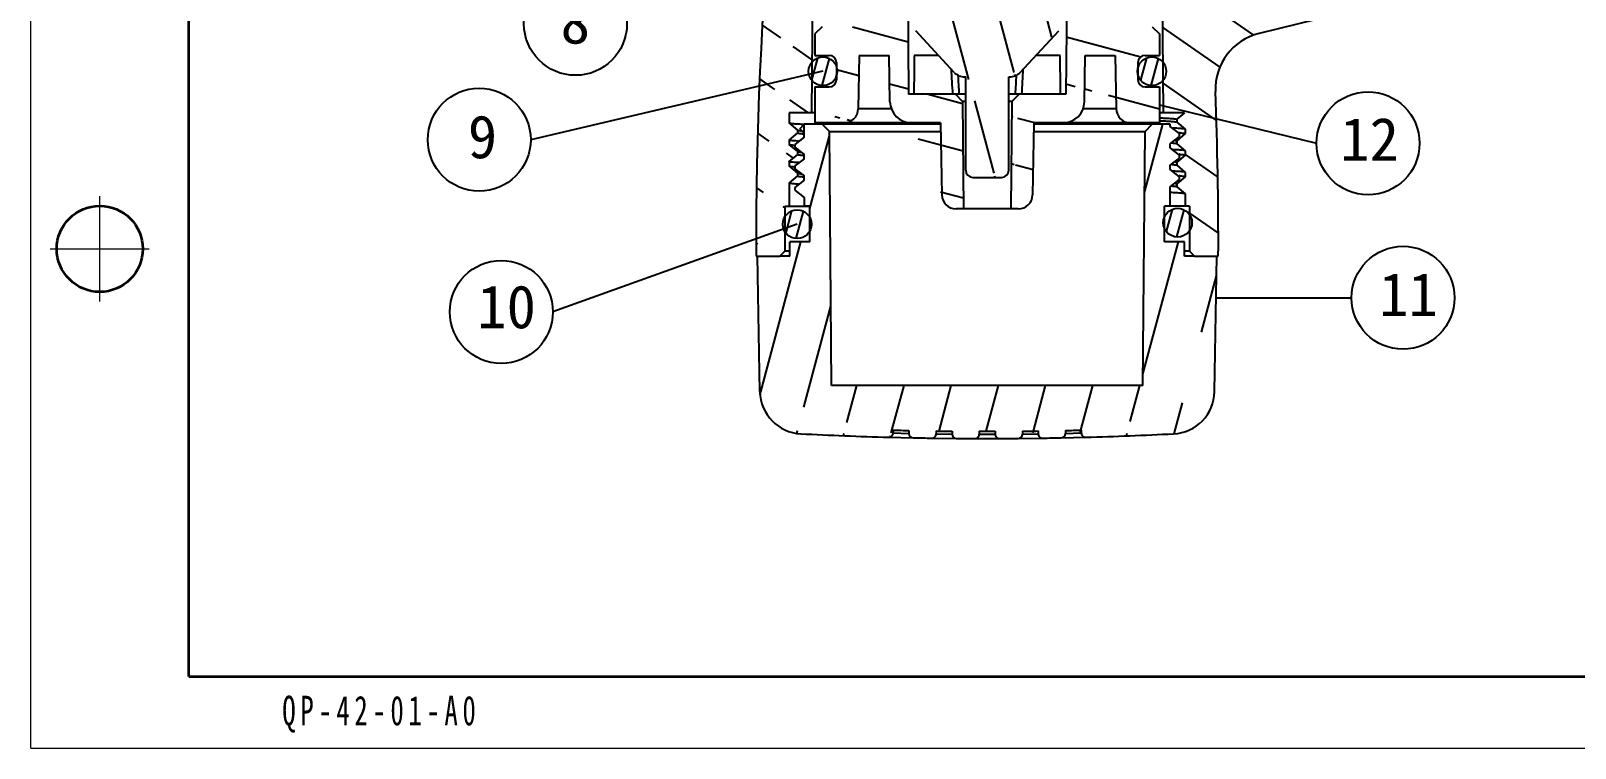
# Model space of a CAD drawing. Extents: x -7342 to 109, y -2713 to 214.
# Drawn here: x -5671.7 to -5564.1, y -2600.9 to -2550.9 of the extents above; entities that cross this region are included whole.
import ezdxf

# ---------------------------------------------------------------- set-up
doc = ezdxf.new("R2010")
doc.units = 0
doc.header["$LTSCALE"] = 7
doc.linetypes.add('\\M+5B5E3\\M+5BBAD\\M+5CFDF', pattern=[18, 12, -2, 2, -2])
doc.layers.get('0').update_dxf_attribs({"color": 2, "linetype": 'CONTINUOUS'})
doc.layers.add('\\M+5B3DF\\M+5B4E7\\M+5CFDF\\M+5B2E3', color=3, linetype='CONTINUOUS', lineweight=18)
doc.layers.add('EB0', color=7, linetype='CONTINUOUS', lineweight=35)
doc.styles.add('\\M+5D1F9\\M+5CABD 1', font='')
doc.styles.add('UserTxtStyle1', font='', dxfattribs={"width": 0.667})
doc.styles.get('\\M+5D1F9\\M+5CABD 1').set_extended_font_data('宋体')
doc.styles.get('UserTxtStyle1').set_extended_font_data('宋体')

msp = doc.modelspace()

# ---------------------------------------------------------------- hatches: boundary and pattern name
at = {"linetype": 'Continuous'}
h = msp.add_hatch(dxfattribs=at)
h.set_pattern_fill('ANSI31', color=256, angle=100, style=0)
h.set_pattern_definition([(145, (-6304.207, -2145.5374), (-1.821105, -2.600808), [])])
edge = h.paths.add_edge_path(flags=0)
edge.add_line((-5621.14009, -2566.58812), (-5619.49009, -2566.58812))
edge.add_arc((-5356.14201, -2565.5783), 265, 169.0848316, 180.2183348)
edge.add_arc((-5615.36556, -2515.5884), 1.00029, 90.0088001, 169.0917633)
edge.add_line((-5613.69009, -2514.58812), (-5615.36657, -2514.58812))
edge.add_line((-5613.59845, -2525.08812), (-5613.69009, -2514.58812))
edge.add_line((-5608.19009, -2525.08812), (-5613.59845, -2525.08812))
edge.add_line((-5608.19009, -2525.08812), (-5608.19009, -2527.58812))
edge.add_line((-5608.19009, -2527.58812), (-5611.90518, -2527.58812))
edge.add_line((-5611.93572, -2531.08814), (-5611.90518, -2527.58812))
edge.add_line((-5612.44009, -2531.58812), (-5611.93572, -2531.08814))
edge.add_line((-5612.44009, -2531.58812), (-5613.04009, -2531.58812))
edge.add_line((-5613.07936, -2527.08812), (-5613.04009, -2531.58812))
edge.add_line((-5613.07936, -2527.08812), (-5615.79009, -2527.08812))
edge.add_line((-5617.17743, -2546.04854), (-5615.79009, -2527.08812))
edge.add_arc((-5607.2041, -2546.77829), 10, 175.8150839, 179.5)
edge.add_line((-5617.20372, -2546.69103), (-5617.29009, -2556.58812))
edge.add_line((-5617.29009, -2556.58812), (-5618.84009, -2556.58812))
edge.add_line((-5618.84009, -2556.58812), (-5618.84009, -2557.28812))
edge.add_line((-5618.24009, -2557.78812), (-5618.84009, -2557.28812))
edge.add_line((-5618.24009, -2557.98812), (-5618.24009, -2557.78812))
edge.add_line((-5618.84009, -2558.48812), (-5618.24009, -2557.98812))
edge.add_line((-5618.84009, -2558.48812), (-5618.84009, -2558.78812))
edge.add_line((-5618.24009, -2559.28812), (-5618.84009, -2558.78812))
edge.add_line((-5618.24009, -2559.48812), (-5618.24009, -2559.28812))
edge.add_line((-5618.84009, -2559.98812), (-5618.24009, -2559.48812))
edge.add_line((-5618.84009, -2559.98812), (-5618.84009, -2560.28812))
edge.add_line((-5618.24009, -2560.78812), (-5618.84009, -2560.28812))
edge.add_line((-5618.24009, -2560.98812), (-5618.24009, -2560.78812))
edge.add_line((-5618.84009, -2561.48812), (-5618.24009, -2560.98812))
edge.add_line((-5618.84009, -2561.48812), (-5618.84009, -2563.08812))
edge.add_line((-5618.84009, -2563.08812), (-5619.14009, -2563.08812))
edge.add_line((-5619.14009, -2563.08812), (-5619.14009, -2566.23812))
edge.add_line((-5619.14009, -2566.23812), (-5619.49009, -2566.58812))
edge = h.paths.add_edge_path(flags=0)
edge.add_line((-5590.59009, -2566.58812), (-5588.94009, -2566.58812))
edge.add_line((-5590.94009, -2566.23812), (-5590.59009, -2566.58812))
edge.add_line((-5590.94009, -2563.08812), (-5590.94009, -2566.23812))
edge.add_line((-5590.94009, -2563.08812), (-5591.24009, -2563.08812))
edge.add_line((-5591.24009, -2562.23812), (-5591.24009, -2563.08812))
edge.add_line((-5591.84009, -2561.73812), (-5591.24009, -2562.23812))
edge.add_line((-5591.84009, -2561.53812), (-5591.84009, -2561.73812))
edge.add_line((-5591.24009, -2561.03812), (-5591.84009, -2561.53812))
edge.add_line((-5591.24009, -2560.73812), (-5591.24009, -2561.03812))
edge.add_line((-5591.84009, -2560.23812), (-5591.24009, -2560.73812))
edge.add_line((-5591.84009, -2560.03812), (-5591.84009, -2560.23812))
edge.add_line((-5591.24009, -2559.53812), (-5591.84009, -2560.03812))
edge.add_line((-5591.24009, -2559.23812), (-5591.24009, -2559.53812))
edge.add_line((-5591.84009, -2558.73812), (-5591.24009, -2559.23812))
edge.add_line((-5591.84009, -2558.53812), (-5591.84009, -2558.73812))
edge.add_line((-5591.24009, -2558.03812), (-5591.84009, -2558.53812))
edge.add_line((-5591.24009, -2557.73812), (-5591.24009, -2558.03812))
edge.add_line((-5591.84009, -2557.23812), (-5591.24009, -2557.73812))
edge.add_line((-5591.84009, -2557.03812), (-5591.84009, -2557.23812))
edge.add_line((-5591.30009, -2556.58812), (-5591.84009, -2557.03812))
edge.add_line((-5591.30009, -2556.58812), (-5592.79009, -2556.58812))
edge.add_line((-5592.87646, -2546.69103), (-5592.79009, -2556.58812))
edge.add_arc((-5602.87608, -2546.77829), 10, 0.5, 4.1849161)
edge.add_line((-5592.90274, -2546.04854), (-5592.95889, -2545.28113))
edge.add_line((-5501.73895, -2525.30856), (-5592.95889, -2545.28113))
edge.add_line((-5501.46947, -2526.52917), (-5501.73895, -2525.30856))
edge.add_line((-5501.84991, -2527.1252), (-5501.46947, -2526.52917))
edge.add_line((-5501.84991, -2527.1252), (-5503.0217, -2527.38391))
edge.add_line((-5503.52199, -2528.36483), (-5503.0217, -2527.38391))
edge.add_line((-5503.71728, -2528.40795), (-5503.52199, -2528.36483))
edge.add_line((-5504.58407, -2527.72885), (-5503.71728, -2528.40795))
edge.add_line((-5504.58407, -2527.72885), (-5504.97466, -2527.81508))
edge.add_line((-5505.47495, -2528.796), (-5504.97466, -2527.81508))
edge.add_line((-5505.67025, -2528.83912), (-5505.47495, -2528.796))
edge.add_line((-5506.53704, -2528.16002), (-5505.67025, -2528.83912))
edge.add_line((-5506.53704, -2528.16002), (-5506.92763, -2528.24626))
edge.add_line((-5507.42792, -2529.22718), (-5506.92763, -2528.24626))
edge.add_line((-5507.62322, -2529.2703), (-5507.42792, -2529.22718))
edge.add_line((-5508.49001, -2528.5912), (-5507.62322, -2529.2703))
edge.add_line((-5508.49001, -2528.5912), (-5508.8806, -2528.67743))
edge.add_line((-5508.8806, -2528.67743), (-5510.44298, -2529.02237))
edge.add_line((-5510.44298, -2529.02237), (-5511.61476, -2529.28108))
edge.add_line((-5511.61476, -2529.28108), (-5511.00528, -2532.04167))
edge.add_arc((-5511.49352, -2532.14946), 0.5, 283.85, 372.45)
edge.add_line((-5511.37383, -2532.63492), (-5586.10598, -2551.06007))
edge.add_arc((-5585.14845, -2554.94377), 4.00001, 103.8500398, 182.2656583)
edge.add_arc((-5853.93816, -2565.5783), 265, 359.7816652, 362.2656974)
edge = h.paths.add_edge_path(flags=0)
edge.add_line((-5516.21261, -2508.45552), (-5515.60313, -2511.21611))
edge.add_line((-5513.45486, -2510.74182), (-5515.60313, -2511.21611))
edge.add_line((-5512.95457, -2509.7609), (-5513.45486, -2510.74182))
edge.add_line((-5512.75928, -2509.71778), (-5512.95457, -2509.7609))
edge.add_line((-5511.89249, -2510.39688), (-5512.75928, -2509.71778))
edge.add_line((-5511.50189, -2510.31065), (-5511.89249, -2510.39688))
edge.add_line((-5511.0016, -2509.32972), (-5511.50189, -2510.31065))
edge.add_line((-5510.80631, -2509.28661), (-5511.0016, -2509.32972))
edge.add_line((-5509.93952, -2509.96571), (-5510.80631, -2509.28661))
edge.add_line((-5509.54892, -2509.87947), (-5509.93952, -2509.96571))
edge.add_line((-5509.04864, -2508.89855), (-5509.54892, -2509.87947))
edge.add_line((-5508.85334, -2508.85543), (-5509.04864, -2508.89855))
edge.add_line((-5507.98655, -2509.53453), (-5508.85334, -2508.85543))
edge.add_line((-5507.59596, -2509.4483), (-5507.98655, -2509.53453))
edge.add_line((-5506.03358, -2509.10336), (-5507.59596, -2509.4483))
edge.add_line((-5505.83828, -2509.06024), (-5506.03358, -2509.10336))
edge.add_line((-5505.83828, -2509.06024), (-5505.24225, -2509.44069))
edge.add_line((-5504.97276, -2510.66129), (-5505.24225, -2509.44069))
edge.add_line((-5504.97276, -2510.66129), (-5594.04125, -2530.48886))
edge.add_line((-5594.04125, -2530.48886), (-5594.29009, -2527.08812))
edge.add_line((-5594.29009, -2527.08812), (-5597.00082, -2527.08812))
edge.add_line((-5597.00082, -2527.08812), (-5597.04009, -2531.58812))
edge.add_line((-5597.04009, -2531.58812), (-5597.64009, -2531.58812))
edge.add_line((-5597.64009, -2531.58812), (-5598.14445, -2531.08814))
edge.add_line((-5598.14445, -2531.08814), (-5598.17499, -2527.58812))
edge.add_line((-5598.17499, -2527.58812), (-5601.89009, -2527.58812))
edge.add_line((-5601.89009, -2525.08812), (-5601.89009, -2527.58812))
edge.add_line((-5592.54009, -2525.08812), (-5601.89009, -2525.08812))
edge.add_line((-5592.51073, -2528.45174), (-5592.54009, -2525.08812))
edge.add_line((-5592.51073, -2528.45174), (-5589.88797, -2527.87269))
edge.add_line((-5589.88797, -2527.87269), (-5589.79211, -2516.88812))
edge.add_line((-5589.79211, -2516.88812), (-5588.82669, -2516.88812))
edge.add_arc((-5588.82729, -2517.88864), 1.00052, 26.1936554, 89.9940377)
edge.add_arc((-5582.54542, -2514.79906), 6, 206.1957848, 281.0500077)
edge.add_line((-5516.79669, -2508.07259), (-5581.39543, -2520.68782))
edge.add_arc((-5516.70085, -2508.56332), 0.5, 12.45, 101.05)
h = msp.add_hatch(dxfattribs=at)
h.set_pattern_fill('ANSI31', color=2, angle=240, style=0)
h.set_pattern_definition([(285, (-6304.207, -2145.5374), (3.066814, 0.82175), [])])
edge = h.paths.add_edge_path(flags=0)
edge.add_line((-5606.60402, -2554.08812), (-5606.54009, -2554.08812))
edge.add_arc((-5606.60402, -2553.08812), 1, 222.8789036, 270)
edge.add_line((-5607.33681, -2553.76857), (-5610.02288, -2550.87588))
edge.add_arc((-5609.29009, -2550.19543), 1, 180, 222.8789036)
edge.add_line((-5610.29009, -2550.19543), (-5610.29009, -2549.88812))
edge.add_line((-5610.29009, -2549.88812), (-5609.54009, -2549.88812))
edge.add_arc((-5609.54009, -2549.38812), 0.5, 270, 360)
edge.add_line((-5609.04009, -2549.38812), (-5609.04009, -2548.58812))
edge.add_arc((-5609.54009, -2548.58812), 0.5, 0, 90)
edge.add_line((-5610.29009, -2548.08812), (-5609.54009, -2548.08812))
edge.add_line((-5610.29009, -2548.08812), (-5610.29009, -2547.08812))
edge.add_line((-5610.29009, -2547.08812), (-5609.29009, -2546.08812))
edge.add_line((-5609.29009, -2546.08812), (-5607.94009, -2546.08812))
edge.add_line((-5607.94009, -2546.08812), (-5607.94009, -2516.58812))
edge.add_arc((-5606.44009, -2516.58812), 1.5, 90, 180)
edge.add_line((-5606.44009, -2515.08812), (-5603.64009, -2515.08812))
edge.add_arc((-5603.64009, -2516.58812), 1.5, 0, 90)
edge.add_line((-5602.14009, -2546.08812), (-5602.14009, -2516.58812))
edge.add_line((-5602.14009, -2546.08812), (-5600.79009, -2546.08812))
edge.add_line((-5599.79009, -2547.08812), (-5600.79009, -2546.08812))
edge.add_line((-5599.79009, -2548.08812), (-5599.79009, -2547.08812))
edge.add_line((-5600.54009, -2548.08812), (-5599.79009, -2548.08812))
edge.add_arc((-5600.54009, -2548.58812), 0.5, 90, 180)
edge.add_line((-5601.04009, -2549.38812), (-5601.04009, -2548.58812))
edge.add_arc((-5600.54009, -2549.38812), 0.5, 180, 270)
edge.add_line((-5600.54009, -2549.88812), (-5599.79009, -2549.88812))
edge.add_line((-5599.79009, -2550.19543), (-5599.79009, -2549.88812))
edge.add_arc((-5600.79009, -2550.19543), 1, 317.1210964, 360)
edge.add_line((-5602.74336, -2553.76857), (-5600.05729, -2550.87588))
edge.add_arc((-5603.47616, -2553.08812), 1, 270, 317.1210964)
edge.add_line((-5603.54009, -2554.08812), (-5603.47616, -2554.08812))
edge.add_line((-5603.54009, -2560.58812), (-5603.54009, -2554.08812))
edge.add_arc((-5604.04009, -2560.58812), 0.5, 270, 360)
edge.add_line((-5606.04009, -2561.08812), (-5604.04009, -2561.08812))
edge.add_arc((-5606.04009, -2560.58812), 0.5, 180, 270)
edge.add_line((-5606.54009, -2560.58812), (-5606.54009, -2554.08812))
edge.add_arc((-5605.04009, -2519.58812), 1.05, 90, 270)
edge.add_arc((-5605.04009, -2519.58812), 1.05, 270, 450)
h = msp.add_hatch(dxfattribs=at)
h.set_pattern_fill('ANSI31', color=6, angle=300, style=0)
h.set_pattern_definition([(345, (-6304.207, -2145.5374), (0.82175, 3.066814), [])])
edge = h.paths.add_edge_path(flags=0)
edge.add_line((-5616.54009, -2550.58812), (-5612.35642, -2550.58812))
edge.add_line((-5612.29009, -2546.78812), (-5612.35642, -2550.58812))
edge.add_line((-5612.29009, -2546.78812), (-5611.94009, -2546.78812))
edge.add_line((-5611.94009, -2546.78812), (-5610.72448, -2547.99316))
edge.add_arc((-5611.07649, -2548.34826), 0.5, 0.5, 45.25)
edge.add_line((-5610.57651, -2548.34389), (-5610.51591, -2555.28812))
edge.add_line((-5610.51591, -2555.28812), (-5607.2599, -2555.28812))
edge.add_line((-5607.2599, -2555.28812), (-5606.75554, -2555.7881))
edge.add_line((-5606.75554, -2555.7881), (-5606.69009, -2563.28812))
edge.add_line((-5607.20266, -2563.28812), (-5606.69009, -2563.28812))
edge.add_arc((-5607.20266, -2562.28812), 1, 181, 270)
edge.add_line((-5608.29009, -2557.28812), (-5608.20251, -2562.30558))
edge.add_line((-5610.31604, -2557.28812), (-5608.29009, -2557.28812))
edge.add_arc((-5610.31604, -2555.78812), 1.5, 181, 270)
edge.add_line((-5611.81581, -2555.8143), (-5611.87213, -2552.58812))
edge.add_line((-5613.95805, -2552.58812), (-5611.87213, -2552.58812))
edge.add_line((-5613.95805, -2552.58812), (-5614.02294, -2556.30558))
edge.add_arc((-5615.02278, -2556.28812), 1, 270, 359)
edge.add_line((-5617.04009, -2557.28812), (-5615.02278, -2557.28812))
edge.add_line((-5617.04009, -2554.78812), (-5617.04009, -2557.28812))
edge.add_line((-5617.04009, -2554.78812), (-5616.04009, -2554.78812))
edge.add_arc((-5616.04009, -2554.28812), 0.5, 270, 360)
edge.add_line((-5615.54009, -2553.08812), (-5615.54009, -2554.28812))
edge.add_arc((-5616.04009, -2553.08812), 0.5, 0, 90)
edge.add_line((-5617.04009, -2552.58812), (-5616.04009, -2552.58812))
edge.add_line((-5617.04009, -2551.08812), (-5617.04009, -2552.58812))
edge.add_line((-5616.54009, -2550.58812), (-5617.04009, -2551.08812))
edge = h.paths.add_edge_path(flags=0)
edge.add_line((-5597.72376, -2550.58812), (-5593.54009, -2550.58812))
edge.add_line((-5593.54009, -2550.58812), (-5593.04009, -2551.08812))
edge.add_line((-5593.04009, -2551.08812), (-5593.04009, -2552.58812))
edge.add_line((-5594.04009, -2552.58812), (-5593.04009, -2552.58812))
edge.add_arc((-5594.04009, -2553.08812), 0.5, 90, 180)
edge.add_line((-5594.54009, -2553.08812), (-5594.54009, -2554.28812))
edge.add_arc((-5594.04009, -2554.28812), 0.5, 180, 270)
edge.add_line((-5594.04009, -2554.78812), (-5593.04009, -2554.78812))
edge.add_line((-5593.04009, -2554.78812), (-5593.04009, -2557.28812))
edge.add_line((-5595.05739, -2557.28812), (-5593.04009, -2557.28812))
edge.add_arc((-5595.05739, -2556.28812), 1, 181, 270)
edge.add_line((-5596.12213, -2552.58812), (-5596.05724, -2556.30558))
edge.add_line((-5598.20805, -2552.58812), (-5596.12213, -2552.58812))
edge.add_line((-5598.26436, -2555.8143), (-5598.20805, -2552.58812))
edge.add_arc((-5599.76413, -2555.78812), 1.5, 270, 359)
edge.add_line((-5601.79009, -2557.28812), (-5599.76413, -2557.28812))
edge.add_line((-5601.79009, -2557.28812), (-5601.87767, -2562.30558))
edge.add_arc((-5602.87751, -2562.28812), 1, 270, 359)
edge.add_line((-5603.39009, -2563.28812), (-5602.87751, -2563.28812))
edge.add_line((-5603.32463, -2555.7881), (-5603.39009, -2563.28812))
edge.add_line((-5602.82027, -2555.28812), (-5603.32463, -2555.7881))
edge.add_line((-5602.82027, -2555.28812), (-5599.56426, -2555.28812))
edge.add_line((-5599.50366, -2548.34389), (-5599.56426, -2555.28812))
edge.add_arc((-5599.00368, -2548.34826), 0.5, 134.75, 179.5)
edge.add_line((-5598.14009, -2546.78812), (-5599.35569, -2547.99316))
edge.add_line((-5598.14009, -2546.78812), (-5597.79009, -2546.78812))
edge.add_line((-5597.79009, -2546.78812), (-5597.72376, -2550.58812))
h = msp.add_hatch(dxfattribs=at)
h.set_pattern_fill('ANSI31', color=113, angle=210, style=0)
h.set_pattern_definition([(255, (-6304.207, -2145.5374), (3.066814, -0.82175), [])])
edge = h.paths.add_edge_path(flags=0)
edge.add_line((-5589.04009, -2566.58812), (-5591.29009, -2566.58812))
edge.add_line((-5589.20463, -2576.01498), (-5589.04009, -2566.58812))
edge.add_arc((-5592.20418, -2575.96262), 3, 272.9052665, 359)
edge.add_arc((-5605.04009, -2323.03812), 256.25, 271.5335923, 272.9052665)
edge.add_arc((-5598.19009, -2578.89644), 0.3, 180.0000477, 271.5344583)
edge.add_line((-5598.49009, -2578.70423), (-5598.49009, -2578.89644))
edge.add_arc((-5605.04009, -2323.03812), 255.75, 271.2210582, 271.4675597)
edge.add_line((-5599.59009, -2578.73005), (-5599.59009, -2578.93631))
edge.add_arc((-5599.89007, -2578.93631), 0.3, 271.1503037, 359.9998697)
edge.add_arc((-5605.04009, -2323.03812), 256.25, 270.8618756, 271.1529329)
edge.add_arc((-5601.1901, -2578.95917), 0.3, 180.0000374, 270.8641189)
edge.add_line((-5601.49009, -2578.76348), (-5601.49009, -2578.95917))
edge.add_arc((-5605.04009, -2323.03812), 255.75, 270.5488829, 270.7953335)
edge.add_line((-5602.59009, -2578.77639), (-5602.59009, -2578.97909))
edge.add_arc((-5602.89008, -2578.97909), 0.3, 270.4807829, 359.9999299)
edge.add_arc((-5605.04009, -2323.03812), 256.25, 270.1902774, 270.4812947)
edge.add_arc((-5604.19009, -2578.98671), 0.3, 180, 270.1902774)
edge.add_line((-5604.49009, -2578.78753), (-5604.49009, -2578.98671))
edge.add_arc((-5605.04009, -2323.03812), 255.75, 270, 270.1232168)
edge.add_arc((-5605.04009, -2323.03812), 255.75, 269.8767832, 270)
edge.add_line((-5605.59009, -2578.78753), (-5605.59009, -2578.98671))
edge.add_arc((-5605.89009, -2578.98671), 0.3, 269.8097226, 360)
edge.add_arc((-5605.04009, -2323.03812), 256.25, 269.5187053, 269.8097226)
edge.add_arc((-5607.19009, -2578.97909), 0.3, 180.0000723, 269.519399)
edge.add_line((-5607.49009, -2578.77639), (-5607.49009, -2578.97909))
edge.add_arc((-5605.04009, -2323.03812), 255.75, 269.2046665, 269.4511171)
edge.add_line((-5608.59009, -2578.76348), (-5608.59009, -2578.95917))
edge.add_arc((-5608.89007, -2578.95917), 0.29999, 269.1350683, 359.9999721)
edge.add_arc((-5605.04009, -2323.03812), 256.25, 268.8470671, 269.1381244)
edge.add_arc((-5610.1901, -2578.93631), 0.29999, 180.0001376, 268.8500103)
edge.add_line((-5610.49009, -2578.73005), (-5610.49009, -2578.93631))
edge.add_arc((-5605.04009, -2323.03812), 255.75, 268.5324403, 268.7789418)
edge.add_line((-5611.59009, -2578.70423), (-5611.59009, -2578.89644))
edge.add_arc((-5611.89005, -2578.89644), 0.29999, 268.4603179, 360.0000748)
edge.add_arc((-5605.04009, -2323.03812), 256.25, 267.0947335, 268.4664077)
edge.add_arc((-5617.876, -2575.96262), 3, 181, 267.0947335)
edge.add_line((-5620.87554, -2576.01498), (-5621.04009, -2566.58812))
edge.add_line((-5618.79009, -2566.58812), (-5621.04009, -2566.58812))
edge.add_line((-5618.79009, -2566.58812), (-5618.79009, -2565.58812))
edge.add_line((-5617.39009, -2565.58812), (-5618.79009, -2565.58812))
edge.add_line((-5617.39009, -2565.58812), (-5617.39009, -2563.08812))
edge.add_line((-5617.39009, -2563.08812), (-5617.79009, -2563.08812))
edge.add_line((-5617.79009, -2562.48812), (-5617.79009, -2563.08812))
edge.add_line((-5618.44009, -2561.98812), (-5617.79009, -2562.48812))
edge.add_line((-5618.44009, -2561.78812), (-5618.44009, -2561.98812))
edge.add_line((-5617.79009, -2561.28812), (-5618.44009, -2561.78812))
edge.add_line((-5617.79009, -2561.28812), (-5617.79009, -2560.98812))
edge.add_line((-5618.44009, -2560.48812), (-5617.79009, -2560.98812))
edge.add_line((-5618.44009, -2560.28812), (-5618.44009, -2560.48812))
edge.add_line((-5617.79009, -2559.78812), (-5618.44009, -2560.28812))
edge.add_line((-5617.79009, -2559.78812), (-5617.79009, -2559.48812))
edge.add_line((-5618.44009, -2558.98812), (-5617.79009, -2559.48812))
edge.add_line((-5618.44009, -2558.78812), (-5618.44009, -2558.98812))
edge.add_line((-5617.79009, -2558.28812), (-5618.44009, -2558.78812))
edge.add_line((-5617.79009, -2558.28812), (-5617.79009, -2557.98812))
edge.add_line((-5617.79009, -2557.98812), (-5617.79009, -2557.38812))
edge.add_line((-5616.54009, -2557.38812), (-5617.79009, -2557.38812))
edge.add_line((-5616.03572, -2557.8881), (-5616.54009, -2557.38812))
edge.add_line((-5615.88126, -2575.58812), (-5616.03572, -2557.8881))
edge.add_line((-5594.19892, -2575.58812), (-5615.88126, -2575.58812))
edge.add_line((-5594.19892, -2575.58812), (-5594.04445, -2557.8881))
edge.add_line((-5594.04445, -2557.8881), (-5593.54009, -2557.38812))
edge.add_line((-5592.29009, -2557.38812), (-5593.54009, -2557.38812))
edge.add_line((-5592.29009, -2557.53812), (-5592.29009, -2557.38812))
edge.add_line((-5591.64009, -2558.03812), (-5592.29009, -2557.53812))
edge.add_line((-5591.64009, -2558.23812), (-5591.64009, -2558.03812))
edge.add_line((-5592.29009, -2558.73812), (-5591.64009, -2558.23812))
edge.add_line((-5592.29009, -2559.03812), (-5592.29009, -2558.73812))
edge.add_line((-5591.64009, -2559.53812), (-5592.29009, -2559.03812))
edge.add_line((-5591.64009, -2559.73812), (-5591.64009, -2559.53812))
edge.add_line((-5592.29009, -2560.23812), (-5591.64009, -2559.73812))
edge.add_line((-5592.29009, -2560.53812), (-5592.29009, -2560.23812))
edge.add_line((-5591.64009, -2561.03812), (-5592.29009, -2560.53812))
edge.add_line((-5591.64009, -2561.23812), (-5591.64009, -2561.03812))
edge.add_line((-5592.29009, -2561.73812), (-5591.64009, -2561.23812))
edge.add_line((-5592.29009, -2563.08812), (-5592.29009, -2561.73812))
edge.add_line((-5592.29009, -2563.08812), (-5592.69009, -2563.08812))
edge.add_line((-5592.69009, -2565.58812), (-5592.69009, -2563.08812))
edge.add_line((-5591.29009, -2565.58812), (-5592.69009, -2565.58812))
edge.add_line((-5591.29009, -2566.58812), (-5591.29009, -2565.58812))

# ---------------------------------------------------------------- linework, layer by layer
at = {"color": 253, "linetype": 'Continuous'}
for p, q in [((-5511.37383, -2532.63492), (-5586.10598, -2551.06007)), ((-5617.20372, -2546.69103), (-5617.29009, -2556.58812)), ((-5592.87646, -2546.69103), (-5592.79009, -2556.58812)), ((-5617.04009, -2556.58812), (-5618.84009, -2556.58812)), ((-5618.84009, -2556.58812), (-5618.84009, -2557.28812)), ((-5591.30009, -2556.58812), (-5593.04009, -2556.58812)), ((-5591.30009, -2556.58812), (-5591.84009, -2557.03812)), ((-5591.84009, -2557.03812), (-5591.84009, -2557.23812)), ((-5618.24009, -2557.78812), (-5618.84009, -2557.28812)), ((-5618.84009, -2558.48812), (-5618.24009, -2557.98812)), ((-5618.24009, -2557.98812), (-5618.24009, -2557.78812)), ((-5617.83871, -2558.04715), (-5617.82457, -2558.04818)), ((-5608.30558, -2557.30609), (-5609.30599, -2557.2881)), ((-5591.84009, -2557.23812), (-5591.24009, -2557.73812)), ((-5591.24009, -2558.03812), (-5591.84009, -2558.53812)), ((-5591.24009, -2557.73812), (-5591.24009, -2558.03812)), ((-5618.84009, -2558.48812), (-5618.84009, -2558.78812)), ((-5618.24009, -2559.28812), (-5618.84009, -2558.78812)), ((-5618.48538, -2558.84237), (-5618.47496, -2558.84316)), ((-5618.24009, -2559.48812), (-5618.24009, -2559.28812)), ((-5591.84009, -2558.53812), (-5591.84009, -2558.73812)), ((-5591.84009, -2558.73812), (-5591.24009, -2559.23812)), ((-5591.24009, -2559.23812), (-5591.24009, -2559.53812)), ((-5618.84009, -2559.98812), (-5618.24009, -2559.48812)), ((-5618.84009, -2559.98812), (-5618.84009, -2560.28812)), ((-5618.24009, -2560.78812), (-5618.84009, -2560.28812)), ((-5618.48527, -2560.34238), (-5618.47488, -2560.34317)), ((-5617.83871, -2559.54715), (-5617.82457, -2559.54818)), ((-5591.24009, -2559.53812), (-5591.84009, -2560.03812)), ((-5591.84009, -2560.03812), (-5591.84009, -2560.23812)), ((-5591.84009, -2560.23812), (-5591.24009, -2560.73812)), ((-5618.84009, -2561.48812), (-5618.24009, -2560.98812)), ((-5618.24009, -2560.98812), (-5618.24009, -2560.78812)), ((-5617.83871, -2561.04715), (-5617.82457, -2561.04818)), ((-5591.24009, -2561.03812), (-5591.84009, -2561.53812)), ((-5591.24009, -2560.73812), (-5591.24009, -2561.03812)), ((-5618.84009, -2561.48812), (-5618.84009, -2563.08812)), ((-5591.84009, -2561.53812), (-5591.84009, -2561.73812)), ((-5591.84009, -2561.73812), (-5591.24009, -2562.23812)), ((-5591.24009, -2562.23812), (-5591.24009, -2563.08812)), ((-5619.14009, -2563.08812), (-5617.39009, -2563.08812)), ((-5619.14009, -2563.08812), (-5619.14009, -2566.23812)), ((-5590.94009, -2563.08812), (-5592.29009, -2563.08812)), ((-5590.94009, -2563.08812), (-5590.94009, -2566.23812)), ((-5621.14009, -2566.58812), (-5619.49009, -2566.58812)), ((-5619.14009, -2566.23812), (-5619.49009, -2566.58812)), ((-5618.79009, -2566.23812), (-5619.14009, -2566.23812)), ((-5590.94009, -2566.23812), (-5591.29009, -2566.23812)), ((-5590.94009, -2566.23812), (-5590.59009, -2566.58812)), ((-5590.59009, -2566.58812), (-5588.94009, -2566.58812))]:
    msp.add_line(p, q, dxfattribs=at)
at = {"color": 216, "linetype": 'Continuous'}
for p, q in [((-5610.57651, -2548.34389), (-5610.51591, -2555.28812)), ((-5599.50366, -2548.34389), (-5599.56426, -2555.28812)), ((-5616.54009, -2550.58812), (-5617.04009, -2551.08812)), ((-5593.54009, -2550.58812), (-5593.04009, -2551.08812)), ((-5617.04009, -2551.08812), (-5617.04009, -2552.58812)), ((-5593.04009, -2551.08812), (-5593.04009, -2552.58812)), ((-5617.04009, -2552.58812), (-5616.04009, -2552.58812)), ((-5613.95805, -2552.58812), (-5614.02294, -2556.30558)), ((-5613.95805, -2552.58812), (-5611.87213, -2552.58812)), ((-5611.81581, -2555.8143), (-5611.87213, -2552.58812)), ((-5608.43294, -2552.58812), (-5610.11839, -2552.58812)), ((-5599.96179, -2552.58812), (-5601.64723, -2552.58812)), ((-5598.26436, -2555.8143), (-5598.20805, -2552.58812)), ((-5598.20805, -2552.58812), (-5596.12213, -2552.58812)), ((-5596.12213, -2552.58812), (-5596.05724, -2556.30558)), ((-5594.04009, -2552.58812), (-5593.04009, -2552.58812)), ((-5615.54009, -2553.08812), (-5615.54009, -2554.28812)), ((-5594.54009, -2553.08812), (-5594.54009, -2554.28812)), ((-5617.04009, -2554.78812), (-5616.04009, -2554.78812)), ((-5617.04009, -2554.78812), (-5617.04009, -2557.28812)), ((-5594.04009, -2554.78812), (-5593.04009, -2554.78812)), ((-5593.04009, -2554.78812), (-5593.04009, -2557.28812)), ((-5606.54009, -2555.28812), (-5610.51591, -2555.28812)), ((-5607.2599, -2555.28812), (-5606.75554, -2555.7881)), ((-5606.54009, -2555.7881), (-5606.75554, -2555.7881)), ((-5606.75554, -2555.7881), (-5606.69009, -2563.28812)), ((-5599.56426, -2555.28812), (-5603.54009, -2555.28812)), ((-5603.32463, -2555.7881), (-5603.54009, -2555.7881)), ((-5603.32463, -2555.7881), (-5603.39009, -2563.28812)), ((-5602.82027, -2555.28812), (-5603.32463, -2555.7881)), ((-5611.71415, -2556.30558), (-5614.02294, -2556.30558)), ((-5596.05724, -2556.30558), (-5598.36603, -2556.30558)), ((-5608.29009, -2557.28812), (-5617.04009, -2557.28812)), ((-5608.29009, -2557.28812), (-5608.20251, -2562.30558)), ((-5601.79009, -2557.28812), (-5601.87767, -2562.30558)), ((-5593.04009, -2557.28812), (-5601.79009, -2557.28812)), ((-5602.87751, -2563.28812), (-5607.20266, -2563.28812))]:
    msp.add_line(p, q, dxfattribs=at)
at = {"color": 42, "linetype": 'Continuous'}
for p, q in [((-5607.33681, -2553.76857), (-5610.02288, -2550.87588)), ((-5602.74336, -2553.76857), (-5600.05729, -2550.87588)), ((-5606.60402, -2554.08812), (-5606.54009, -2554.08812)), ((-5606.54009, -2560.58812), (-5606.54009, -2554.08812)), ((-5603.54009, -2554.08812), (-5603.47616, -2554.08812)), ((-5603.54009, -2560.58812), (-5603.54009, -2554.08812)), ((-5606.04009, -2561.08812), (-5604.04009, -2561.08812))]:
    msp.add_line(p, q, dxfattribs=at)
at = {"color": 2, "linetype": 'Continuous'}
for p, q in [((-5616.87345, -2552.77306), (-5617.28272, -2554.30048)), ((-5616.05967, -2552.79099), (-5616.569, -2554.69185)), ((-5593.9549, -2552.77306), (-5594.36418, -2554.30048)), ((-5593.14113, -2552.79099), (-5593.65046, -2554.69185)), ((-5615.48676, -2553.70784), (-5615.61442, -2554.18428)), ((-5618.6686, -2563.42857), (-5619.07787, -2564.95599)), ((-5617.85482, -2563.4465), (-5618.36415, -2565.34736)), ((-5592.16233, -2563.32279), (-5592.5716, -2564.85021)), ((-5591.34855, -2563.34072), (-5591.85788, -2565.24157))]:
    msp.add_line(p, q, dxfattribs=at)
at = {"color": 6}
for p, q in [((-5616.48668, -2553.69524), (-5636.84414, -2558.46058)), ((-5593.04009, -2556.03812), (-5582.0949, -2558.71448)), ((-5618.28183, -2564.35075), (-5635.30732, -2570.4682)), ((-5589.09055, -2569.47902), (-5579.65902, -2569.47902))]:
    msp.add_line(p, q, dxfattribs=at)
at = {"color": 136, "linetype": 'Continuous'}
for p, q in [((-5617.79009, -2557.38812), (-5618.12922, -2557.72725)), ((-5618.12922, -2557.72725), (-5617.79009, -2557.98812)), ((-5608.28834, -2557.38812), (-5617.79009, -2557.38812)), ((-5617.79009, -2558.28812), (-5617.79009, -2557.38812)), ((-5616.03572, -2557.8881), (-5616.54009, -2557.38812)), ((-5616.03572, -2557.8881), (-5608.27961, -2557.8881)), ((-5615.88126, -2575.58812), (-5616.03572, -2557.8881)), ((-5601.80056, -2557.8881), (-5594.04445, -2557.8881)), ((-5592.29009, -2557.38812), (-5601.79183, -2557.38812)), ((-5594.19892, -2575.58812), (-5594.04445, -2557.8881)), ((-5594.04445, -2557.8881), (-5593.54009, -2557.38812)), ((-5592.29009, -2557.53812), (-5592.29009, -2557.38812)), ((-5591.64009, -2558.03812), (-5592.29009, -2557.53812)), ((-5592.29009, -2558.73812), (-5591.64009, -2558.23812)), ((-5591.64009, -2558.23812), (-5591.64009, -2558.03812)), ((-5617.79009, -2558.28812), (-5618.44009, -2558.78812)), ((-5618.44009, -2558.78812), (-5618.44009, -2558.98812)), ((-5618.44009, -2558.98812), (-5617.79009, -2559.48812)), ((-5592.29009, -2559.03812), (-5592.29009, -2558.73812)), ((-5591.64009, -2559.53812), (-5592.29009, -2559.03812)), ((-5617.79009, -2559.78812), (-5618.44009, -2560.28812)), ((-5618.44009, -2560.28812), (-5618.44009, -2560.48812)), ((-5617.79009, -2559.78812), (-5617.79009, -2559.48812)), ((-5592.29009, -2560.23812), (-5591.64009, -2559.73812)), ((-5592.29009, -2560.53812), (-5592.29009, -2560.23812)), ((-5591.64009, -2559.73812), (-5591.64009, -2559.53812)), ((-5618.44009, -2560.48812), (-5617.79009, -2560.98812)), ((-5617.79009, -2561.28812), (-5618.44009, -2561.78812)), ((-5617.79009, -2561.28812), (-5617.79009, -2560.98812)), ((-5591.64009, -2561.03812), (-5592.29009, -2560.53812)), ((-5592.29009, -2561.73812), (-5591.64009, -2561.23812)), ((-5591.64009, -2561.23812), (-5591.64009, -2561.03812)), ((-5618.44009, -2561.78812), (-5618.44009, -2561.98812)), ((-5618.44009, -2561.98812), (-5617.79009, -2562.48812)), ((-5617.79009, -2562.48812), (-5617.79009, -2563.08812)), ((-5592.29009, -2563.08812), (-5592.29009, -2561.73812)), ((-5617.39009, -2563.08812), (-5617.79009, -2563.08812)), ((-5617.39009, -2565.58812), (-5617.39009, -2563.08812)), ((-5592.29009, -2563.08812), (-5592.69009, -2563.08812)), ((-5592.69009, -2565.58812), (-5592.69009, -2563.08812)), ((-5617.39009, -2565.58812), (-5618.79009, -2565.58812)), ((-5618.79009, -2566.58812), (-5618.79009, -2565.58812)), ((-5591.29009, -2565.58812), (-5592.69009, -2565.58812)), ((-5591.29009, -2566.58812), (-5591.29009, -2565.58812)), ((-5620.87554, -2576.01498), (-5621.04009, -2566.58812)), ((-5618.79009, -2566.58812), (-5619.49009, -2566.58812)), ((-5590.59009, -2566.58812), (-5591.29009, -2566.58812)), ((-5589.20463, -2576.01498), (-5589.04009, -2566.58812)), ((-5594.19892, -2575.58812), (-5615.88126, -2575.58812)), ((-5611.89812, -2579.19634), (-5610.19612, -2579.23625)), ((-5611.59009, -2578.70423), (-5611.59009, -2578.89644)), ((-5611.59009, -2578.89644), (-5610.49009, -2578.93631)), ((-5610.49009, -2578.73005), (-5610.49009, -2578.93631)), ((-5608.8946, -2579.25913), (-5607.19261, -2579.27908)), ((-5608.59009, -2578.76348), (-5608.59009, -2578.95917)), ((-5608.59009, -2578.95917), (-5607.49009, -2578.97909)), ((-5607.49009, -2578.77639), (-5607.49009, -2578.97909)), ((-5605.89108, -2579.28671), (-5604.18909, -2579.28671)), ((-5605.59009, -2578.78753), (-5605.59009, -2578.98671)), ((-5605.59009, -2578.98671), (-5604.49009, -2578.98671)), ((-5604.49009, -2578.78753), (-5604.49009, -2578.98671)), ((-5602.88757, -2579.27908), (-5601.18557, -2579.25913)), ((-5602.59009, -2578.77639), (-5602.59009, -2578.97909)), ((-5602.59009, -2578.97909), (-5601.49009, -2578.95917)), ((-5601.49009, -2578.76348), (-5601.49009, -2578.95917)), ((-5599.88405, -2579.23625), (-5598.18206, -2579.19634)), ((-5599.59009, -2578.73005), (-5599.59009, -2578.93631)), ((-5599.59009, -2578.93631), (-5598.49009, -2578.89644)), ((-5598.49009, -2578.70423), (-5598.49009, -2578.89644))]:
    msp.add_line(p, q, dxfattribs=at)
for centre in [(-5633.7261, -2550.38753), (-5640.4305, -2558.46058), (-5578.50854, -2558.71448), (-5576.07266, -2569.47902), (-5638.89368, -2570.4682)]:
    msp.add_circle(centre, 3.58636)
at = {"color": 193, "linetype": 'Continuous'}
for centre in [(-5616.48668, -2553.69524), (-5593.56814, -2553.69524), (-5618.28183, -2564.35075), (-5591.77556, -2564.24497)]:
    msp.add_circle(centre, 1, dxfattribs=at)
at = {"color": 253, "linetype": 'Continuous'}
for centre, radius, start, end in [((-5356.14201, -2565.5783), 265, 169.0848316, 180.2183348), ((-5585.14845, -2554.94377), 4.00001, 103.8500398, 182.2656583), ((-5853.93816, -2565.5783), 265, 359.7816652, 2.2656974), ((-5617.53827, -2552.98617), 4.8695, 264.3777863, 264.5435829), ((-5615.82285, -2513.80012), 43.62611, 267.2602649, 267.3891462), ((-5592.45827, -2569.28225), 11.33133, 85.7582693, 85.9707634), ((-5592.35733, -2567.91747), 9.96282, 85.6161707, 85.7566493), ((-5592.95959, -2568.41828), 9.76562, 85.4233042, 85.76102), ((-5617.53827, -2554.48617), 4.8695, 264.3777863, 264.5435825), ((-5592.95959, -2569.91828), 9.76562, 85.4233042, 85.76102), ((-5592.42076, -2570.26267), 10.81039, 85.6351695, 85.9681451), ((-5617.53827, -2555.98617), 4.8695, 264.3777863, 264.5435825), ((-5592.42146, -2571.77218), 10.81993, 85.6360401, 85.9697213), ((-5592.95959, -2571.41828), 9.76562, 85.4233042, 85.76102)]:
    msp.add_arc(centre, radius, start, end, dxfattribs=at)
at = {"color": 216, "linetype": 'Continuous'}
for centre, radius, start, end in [((-5616.04009, -2553.08812), 0.5, 0, 90), ((-5594.04009, -2553.08812), 0.5, 90, 180), ((-5616.04009, -2554.28812), 0.5, 270, 360), ((-5594.04009, -2554.28812), 0.5, 180, 270), ((-5610.31604, -2555.78812), 1.5, 181, 270), ((-5599.76413, -2555.78812), 1.5, 270, 359), ((-5615.02278, -2556.28812), 1, 270, 359), ((-5595.05739, -2556.28812), 1, 181, 270), ((-5607.20266, -2562.28812), 1, 181, 270), ((-5602.87751, -2562.28812), 1, 270, 359)]:
    msp.add_arc(centre, radius, start, end, dxfattribs=at)
at = {"color": 42, "linetype": 'Continuous'}
for centre, radius, start, end in [((-5606.60402, -2553.08812), 1, 222.8789036, 270), ((-5603.47616, -2553.08812), 1, 270, 317.1210964), ((-5606.04009, -2560.58812), 0.5, 180, 270), ((-5604.04009, -2560.58812), 0.5, 270, 360)]:
    msp.add_arc(centre, radius, start, end, dxfattribs=at)
at = {"color": 136, "linetype": 'Continuous'}
for centre, radius, start, end in [((-5617.876, -2575.96262), 3, 181, 267.0947335), ((-5592.20418, -2575.96262), 3, 272.9052665, 359), ((-5605.04009, -2323.03812), 256.25, 267.0947335, 268.4664077), ((-5611.89005, -2578.89644), 0.29999, 268.4603179, 0.0000748), ((-5605.04009, -2323.03812), 255.75, 268.5324403, 268.7789418), ((-5610.1901, -2578.93631), 0.29999, 180.0001376, 268.8500103), ((-5605.04009, -2323.03812), 256.25, 268.8470671, 269.1381244), ((-5608.89007, -2578.95917), 0.29999, 269.1350683, 359.9999721), ((-5605.04009, -2323.03812), 255.75, 269.2046665, 269.4511171), ((-5607.19009, -2578.97909), 0.3, 180.0000723, 269.519399), ((-5605.04009, -2323.03812), 256.25, 269.5187053, 269.8097226), ((-5605.89009, -2578.98671), 0.3, 269.8097226, 0), ((-5605.04009, -2323.03812), 255.75, 269.8767832, 270.1232168), ((-5604.19009, -2578.98671), 0.3, 180, 270.1902774), ((-5605.04009, -2323.03812), 256.25, 270.1902774, 270.4812947), ((-5602.89008, -2578.97909), 0.3, 270.4807829, 359.9999299), ((-5605.04009, -2323.03812), 255.75, 270.5488829, 270.7953335), ((-5601.1901, -2578.95917), 0.3, 180.0000374, 270.8641189), ((-5605.04009, -2323.03812), 256.25, 270.8618756, 271.1529329), ((-5599.89007, -2578.93631), 0.3, 271.1503037, 359.9998697), ((-5605.04009, -2323.03812), 255.75, 271.2210582, 271.4675597), ((-5598.19009, -2578.89644), 0.3, 180.0000477, 271.5344583), ((-5605.04009, -2323.03812), 256.25, 271.5335923, 272.9052665)]:
    msp.add_arc(centre, radius, start, end, dxfattribs=at)
at = {"color": 216, "linetype": 'Continuous'}
for centre, major_axis, ratio, start_param, end_param in [((-5604.72035, -2539.45029), (1.92465, 107.12215), 0.048543996, 1.694621494, 1.720060807), ((-5605.35982, -2539.45029), (-1.92465, 107.12215), 0.048543996, 4.5631245, 4.588563813), ((-5607.41627, -2509.03804), (-7.13637, 144.86792), 0.016860209, 1.882157524, 1.894910927), ((-5602.6639, -2509.03804), (7.13637, 144.86792), 0.016860209, 4.38827438, 4.401027783), ((-5605.91855, -2539.45029), (-5.27711, 107.12215), 0.017631485, 1.705808464, 1.718320052), ((-5604.16162, -2539.45029), (5.27711, 107.12215), 0.017631485, 4.564865255, 4.577376843)]:
    msp.add_ellipse(centre, major_axis=major_axis, ratio=ratio, start_param=start_param, end_param=end_param, dxfattribs=at)
at = {"color": 253, "linetype": 'Continuous'}
for points, knots in [([(-5593.00093, -2556.93725), (-5592.91126, -2556.94121), (-5592.74337, -2556.94901), (-5592.50896, -2556.96147), (-5592.30944, -2556.97389), (-5592.14551, -2556.98615), (-5592.01717, -2556.99843), (-5591.92581, -2557.00994), (-5591.87098, -2557.02099), (-5591.84684, -2557.02947), (-5591.84009, -2557.03552), (-5591.84009, -2557.03812)], [0, 0, 0, 0, 5179.228857852, 9698.11472635, 13545.814986879, 16712.393227655, 19188.569880697, 20969.791129754, 22058.506213319, 22350.67978807, 22500.815285519, 22500.815285519, 22500.815285519, 22500.815285519]), ([(-5592.99884, -2557.13735), (-5592.846, -2557.14409), (-5592.5778, -2557.15704), (-5592.26639, -2557.17625), (-5592.0745, -2557.19266), (-5591.97389, -2557.20342), (-5591.90293, -2557.21433), (-5591.86514, -2557.2224), (-5591.85197, -2557.22801)], [0, 0, 0, 0, 6221.951519934, 10920.728267371, 12685.956927391, 14056.230094621, 15030.941237428, 15613.144494532, 15613.144494532, 15613.144494532, 15613.144494532]), ([(-5618.8363, -2557.29371), (-5618.82856, -2557.29941), (-5618.80095, -2557.30633), (-5618.7487, -2557.31643), (-5618.6699, -2557.32599), (-5618.56617, -2557.33616), (-5618.43691, -2557.34626), (-5618.21487, -2557.36094), (-5618.03576, -2557.37025), (-5617.90814, -2557.37636)], [0, 0, 0, 0, 534.892713659, 1530.814614275, 2996.684269631, 4933.518596196, 7339.365538358, 10209.405111418, 17320.566978469, 17320.566978469, 17320.566978469, 17320.566978469]), ([(-5618.24009, -2557.98812), (-5618.24009, -2557.99409), (-5618.21469, -2558.00358), (-5618.1769, -2558.01218), (-5618.10341, -2558.02311), (-5618.0481, -2558.02901), (-5618.01533, -2558.03224)], [0, 0, 0, 0, 821.052061985, 2823.454391985, 6085.299723421, 10615.383380177, 10615.383380177, 10615.383380177, 10615.383380177]), ([(-5618.22735, -2557.79859), (-5618.20411, -2557.80816), (-5618.13227, -2557.81881), (-5618.06162, -2557.82768), (-5618.01533, -2557.83224)], [0, 0, 0, 0, 2100.118154839, 5986.581496848, 5986.581496848, 5986.581496848, 5986.581496848]), ([(-5618.01533, -2558.03224), (-5618.00219, -2558.03353), (-5617.94337, -2558.03907), (-5617.88447, -2558.04377), (-5617.83871, -2558.04715)], [0, 0, 0, 0, 1338.352123101, 5988.795880782, 5988.795880782, 5988.795880782, 5988.795880782]), ([(-5591.24384, -2557.73257), (-5591.25112, -2557.72718), (-5591.27683, -2557.72043), (-5591.3255, -2557.7108), (-5591.39859, -2557.70158), (-5591.49467, -2557.69182), (-5591.6143, -2557.68213), (-5591.81973, -2557.66804), (-5591.98542, -2557.65909), (-5592.10347, -2557.65323)], [0, 0, 0, 0, 558.469252507, 1586.952993976, 3095.072642082, 5084.10190711, 7552.89627931, 10497.090192713, 17789.846107437, 17789.846107437, 17789.846107437, 17789.846107437]), ([(-5591.5958, -2557.9838), (-5591.544, -2557.98777), (-5591.4551, -2557.99524), (-5591.35301, -2558.00694), (-5591.29397, -2558.01658), (-5591.26542, -2558.02347), (-5591.24873, -2558.02864), (-5591.24009, -2558.03519), (-5591.24009, -2558.03812)], [0, 0, 0, 0, 6713.469591475, 11539.695108297, 13245.105413017, 14481.84492767, 15260.717302851, 15639.418103559, 15639.418103559, 15639.418103559, 15639.418103559]), ([(-5618.46966, -2558.54356), (-5618.52359, -2558.53951), (-5618.61616, -2558.53189), (-5618.72249, -2558.51994), (-5618.78396, -2558.51012), (-5618.81371, -2558.50307), (-5618.83101, -2558.49782), (-5618.84009, -2558.49114), (-5618.84009, -2558.48812)], [0, 0, 0, 0, 6545.705665898, 11251.036074817, 12913.243695802, 14118.020582027, 14875.482779046, 15240.422848638, 15240.422848638, 15240.422848638, 15240.422848638]), ([(-5618.83629, -2558.79371), (-5618.82651, -2558.80092), (-5618.78992, -2558.80845), (-5618.72076, -2558.8207), (-5618.61446, -2558.83168), (-5618.53238, -2558.83876), (-5618.48538, -2558.84237)], [0, 0, 0, 0, 1089.910370259, 3214.945189312, 6390.734108163, 10616.556535469, 10616.556535469, 10616.556535469, 10616.556535469]), ([(-5618.19789, -2558.56124), (-5618.22281, -2558.55981), (-5618.31343, -2558.55446), (-5618.40402, -2558.5485), (-5618.46966, -2558.54356)], [0, 0, 0, 0, 1646.901953777, 5989.155504295, 5989.155504295, 5989.155504295, 5989.155504295]), ([(-5618.22735, -2559.29859), (-5618.20411, -2559.30816), (-5618.13227, -2559.31881), (-5618.06162, -2559.32768), (-5618.01533, -2559.33224)], [0, 0, 0, 0, 2102.683924102, 5993.895459998, 5993.895459998, 5993.895459998, 5993.895459998]), ([(-5592.18036, -2558.6838), (-5592.17, -2558.68463), (-5592.13147, -2558.68779), (-5592.09296, -2558.69124), (-5592.06484, -2558.69401)], [0, 0, 0, 0, 1652.274274162, 6141.912511624, 6141.912511624, 6141.912511624, 6141.912511624]), ([(-5591.24388, -2559.23254), (-5591.25131, -2559.22706), (-5591.27761, -2559.22026), (-5591.32739, -2559.21048), (-5591.40222, -2559.20116), (-5591.50063, -2559.19128), (-5591.62317, -2559.18147), (-5591.8336, -2559.1672), (-5592.00332, -2559.15814), (-5592.12425, -2559.1522)], [0, 0, 0, 0, 556.883811598, 1585.245616929, 3094.604380309, 5086.223052244, 7558.514178416, 10506.831354581, 17810.210282987, 17810.210282987, 17810.210282987, 17810.210282987]), ([(-5592.06484, -2558.69401), (-5592.01855, -2558.69856), (-5591.94791, -2558.70744), (-5591.87606, -2558.71809), (-5591.85282, -2558.72766)], [0, 0, 0, 0, 3988.006275753, 6142.994922401, 6142.994922401, 6142.994922401, 6142.994922401]), ([(-5591.9424, -2558.50839), (-5591.92745, -2558.51057), (-5591.90192, -2558.51451), (-5591.86911, -2558.52209), (-5591.85019, -2558.52769), (-5591.84009, -2558.53485), (-5591.84009, -2558.53812)], [0, 0, 0, 0, 4546.308297287, 7839.785841002, 9906.388792426, 10890.700849045, 10890.700849045, 10890.700849045, 10890.700849045]), ([(-5618.46969, -2560.04356), (-5618.52362, -2560.03951), (-5618.61618, -2560.03189), (-5618.7225, -2560.01994), (-5618.78396, -2560.01012), (-5618.81371, -2560.00307), (-5618.83101, -2559.99782), (-5618.84009, -2559.99114), (-5618.84009, -2559.98812)], [0, 0, 0, 0, 6553.696301959, 11264.774110924, 12929.010115973, 14135.257222684, 14893.645884804, 15259.039971395, 15259.039971395, 15259.039971395, 15259.039971395]), ([(-5618.8363, -2560.29371), (-5618.82651, -2560.30092), (-5618.78991, -2560.30845), (-5618.72073, -2560.3207), (-5618.61439, -2560.33169), (-5618.53229, -2560.33877), (-5618.48527, -2560.34238)], [0, 0, 0, 0, 1091.115367371, 3218.707304815, 6398.415190188, 10629.525998075, 10629.525998075, 10629.525998075, 10629.525998075]), ([(-5618.19767, -2560.06125), (-5618.22261, -2560.05982), (-5618.31332, -2560.05447), (-5618.404, -2560.0485), (-5618.46969, -2560.04356)], [0, 0, 0, 0, 1649.029542036, 5996.473089847, 5996.473089847, 5996.473089847, 5996.473089847]), ([(-5618.24009, -2559.48812), (-5618.24009, -2559.49409), (-5618.21469, -2559.50358), (-5618.1769, -2559.51218), (-5618.10341, -2559.52311), (-5618.0481, -2559.52901), (-5618.01533, -2559.53224)], [0, 0, 0, 0, 822.054560863, 2826.90181023, 6092.72983221, 10628.344689716, 10628.344689716, 10628.344689716, 10628.344689716]), ([(-5618.01533, -2559.53224), (-5618.00219, -2559.53353), (-5617.94337, -2559.53907), (-5617.88447, -2559.54377), (-5617.83871, -2559.54715)], [0, 0, 0, 0, 1339.986694855, 5996.110186504, 5996.110186504, 5996.110186504, 5996.110186504]), ([(-5592.18036, -2560.1838), (-5592.17, -2560.18463), (-5592.13147, -2560.18779), (-5592.09296, -2560.19124), (-5592.06484, -2560.19401)], [0, 0, 0, 0, 1654.226934243, 6149.171032542, 6149.171032542, 6149.171032542, 6149.171032542]), ([(-5592.06484, -2560.19401), (-5592.01855, -2560.19856), (-5591.94791, -2560.20744), (-5591.87606, -2560.21809), (-5591.85282, -2560.22766)], [0, 0, 0, 0, 3992.71838849, 6150.253307321, 6150.253307321, 6150.253307321, 6150.253307321]), ([(-5591.9424, -2560.00839), (-5591.92745, -2560.01057), (-5591.90192, -2560.01451), (-5591.86911, -2560.02209), (-5591.85019, -2560.02769), (-5591.84009, -2560.03485), (-5591.84009, -2560.03812)], [0, 0, 0, 0, 4551.67637883, 7849.042716453, 9918.085822049, 10903.560111196, 10903.560111196, 10903.560111196, 10903.560111196]), ([(-5591.59801, -2559.48363), (-5591.54589, -2559.48762), (-5591.45644, -2559.49511), (-5591.3537, -2559.50685), (-5591.2943, -2559.51651), (-5591.26557, -2559.52343), (-5591.24879, -2559.52861), (-5591.24009, -2559.53518), (-5591.24009, -2559.53812)], [0, 0, 0, 0, 6722.166870762, 11554.425037619, 13261.829800849, 14499.888410632, 15279.37521239, 15657.852767847, 15657.852767847, 15657.852767847, 15657.852767847]), ([(-5618.24009, -2560.98812), (-5618.24009, -2560.99409), (-5618.21469, -2561.00358), (-5618.1769, -2561.01218), (-5618.10341, -2561.02311), (-5618.0481, -2561.02901), (-5618.01533, -2561.03224)], [0, 0, 0, 0, 823.057845639, 2830.351934704, 6100.165773645, 10641.316173901, 10641.316173901, 10641.316173901, 10641.316173901]), ([(-5618.22735, -2560.79859), (-5618.20411, -2560.80816), (-5618.13227, -2560.81881), (-5618.06162, -2560.82768), (-5618.01533, -2560.83224)], [0, 0, 0, 0, 2105.251699947, 6001.215143098, 6001.215143098, 6001.215143098, 6001.215143098]), ([(-5618.01533, -2561.03224), (-5618.00219, -2561.03353), (-5617.94337, -2561.03907), (-5617.88447, -2561.04377), (-5617.83871, -2561.04715)], [0, 0, 0, 0, 1341.622544229, 6003.430209253, 6003.430209253, 6003.430209253, 6003.430209253]), ([(-5591.24388, -2560.73254), (-5591.25131, -2560.72706), (-5591.27763, -2560.72025), (-5591.32745, -2560.71047), (-5591.40232, -2560.70115), (-5591.50079, -2560.69127), (-5591.62341, -2560.68145), (-5591.83397, -2560.66718), (-5592.00381, -2560.65812), (-5592.12481, -2560.65217)], [0, 0, 0, 0, 557.464011082, 1586.973399943, 3098.054852014, 5091.97197695, 7567.122633301, 10518.850780801, 17830.695133763, 17830.695133763, 17830.695133763, 17830.695133763]), ([(-5591.59816, -2560.98362), (-5591.54601, -2560.98761), (-5591.45652, -2560.9951), (-5591.35375, -2561.00684), (-5591.29432, -2561.0165), (-5591.26558, -2561.02342), (-5591.2488, -2561.02861), (-5591.24009, -2561.03518), (-5591.24009, -2561.03812)], [0, 0, 0, 0, 6730.080608332, 11568.06912011, 13277.503894259, 14517.032540022, 15297.434023231, 15676.32045031, 15676.32045031, 15676.32045031, 15676.32045031]), ([(-5618.46963, -2561.54356), (-5618.52357, -2561.53951), (-5618.61614, -2561.53189), (-5618.72248, -2561.51995), (-5618.78395, -2561.51012), (-5618.81371, -2561.50307), (-5618.83101, -2561.49782), (-5618.84009, -2561.49114), (-5618.84009, -2561.48812)], [0, 0, 0, 0, 6561.705685302, 11278.536958568, 12944.80971341, 14152.533295785, 14911.846480484, 15277.671776439, 15277.671776439, 15277.671776439, 15277.671776439]), ([(-5618.19807, -2561.56123), (-5618.22297, -2561.5598), (-5618.31353, -2561.55445), (-5618.40405, -2561.54849), (-5618.46963, -2561.54356)], [0, 0, 0, 0, 1650.832179112, 6003.794868871, 6003.794868871, 6003.794868871, 6003.794868871]), ([(-5591.24388, -2562.23254), (-5591.25224, -2562.22638), (-5591.28253, -2562.21923), (-5591.33985, -2562.20849), (-5591.42684, -2562.19846), (-5591.54154, -2562.18771), (-5591.68464, -2562.17707), (-5591.93063, -2562.16156), (-5592.12906, -2562.15174), (-5592.27047, -2562.14529)], [0, 0, 0, 0, 538.702576469, 1557.258842507, 3064.287640345, 5060.483860493, 7542.907645409, 10506.012526992, 17850.477056229, 17850.477056229, 17850.477056229, 17850.477056229]), ([(-5592.18036, -2561.6838), (-5592.17, -2561.68463), (-5592.13147, -2561.68779), (-5592.09296, -2561.69124), (-5592.06484, -2561.69401)], [0, 0, 0, 0, 1656.181126846, 6156.435250225, 6156.435250225, 6156.435250225, 6156.435250225]), ([(-5592.06484, -2561.69401), (-5592.01855, -2561.69856), (-5591.94791, -2561.70744), (-5591.87606, -2561.71809), (-5591.85282, -2561.72766)], [0, 0, 0, 0, 3997.434199161, 6157.51738842, 6157.51738842, 6157.51738842, 6157.51738842]), ([(-5591.9424, -2561.50839), (-5591.92745, -2561.51057), (-5591.90192, -2561.51451), (-5591.86911, -2561.52209), (-5591.85019, -2561.52769), (-5591.84009, -2561.53485), (-5591.84009, -2561.53812)], [0, 0, 0, 0, 4557.048692732, 7858.306890307, 9929.792073967, 10916.429511981, 10916.429511981, 10916.429511981, 10916.429511981])]:
    msp.add_open_spline(points, degree=3, knots=knots, dxfattribs=at)
at = {"layer": 'EB0', "linetype": 'Continuous', "lineweight": 18}
for q in [(-5671.6643, -2318.71937), (-5272.6643, -2600.86937)]:
    msp.add_line((-5671.6643, -2600.86937), q, dxfattribs=at)
at = {"layer": 'EB0'}
for q in [(-5660.6643, -2323.71937), (-5277.6643, -2595.86937)]:
    msp.add_line((-5660.6643, -2595.86937), q, dxfattribs=at)
at = {"layer": 'EB0', "linetype": '\\M+5B5E3\\M+5BBAD\\M+5CFDF', "lineweight": 18}
for p, q in [((-5666.8643, -2569.73118), (-5666.8643, -2562.40596)), ((-5670.3239, -2566.06937), (-5663.43089, -2566.06937))]:
    msp.add_line(p, q, dxfattribs=at)
at = {"layer": 'EB0'}
msp.add_circle((-5666.8643, -2566.06937), 3, dxfattribs=at)

# ---------------------------------------------------------------- texts
at = {"char_height": 3, "width": 6.8251996, "attachment_point": 1, "style": '\\M+5D1F9\\M+5CABD 1'}
for s, insert in [('8', (-5634.75723, -2548.76267)), ('9', (-5641.22272, -2556.75609)), ('12', (-5580.44223, -2556.93035)), ('11', (-5577.74089, -2567.74798)), ('10', (-5640.56191, -2568.60444))]:
    msp.add_mtext(s, dxfattribs=dict(at, insert=insert))
at = {"layer": '\\M+5B3DF\\M+5B4E7\\M+5CFDF\\M+5B2E3', "linetype": 'Continuous', "lineweight": 18, "insert": (-5654.1507, -2599.79747), "char_height": 2.0603516, "width": 21.5844337, "attachment_point": 7, "line_spacing_factor": 1.15057, "style": 'UserTxtStyle1'}
msp.add_mtext('\\T1.3425;QP-42-01-A0', dxfattribs=at)

doc.saveas('drawing.dxf')
